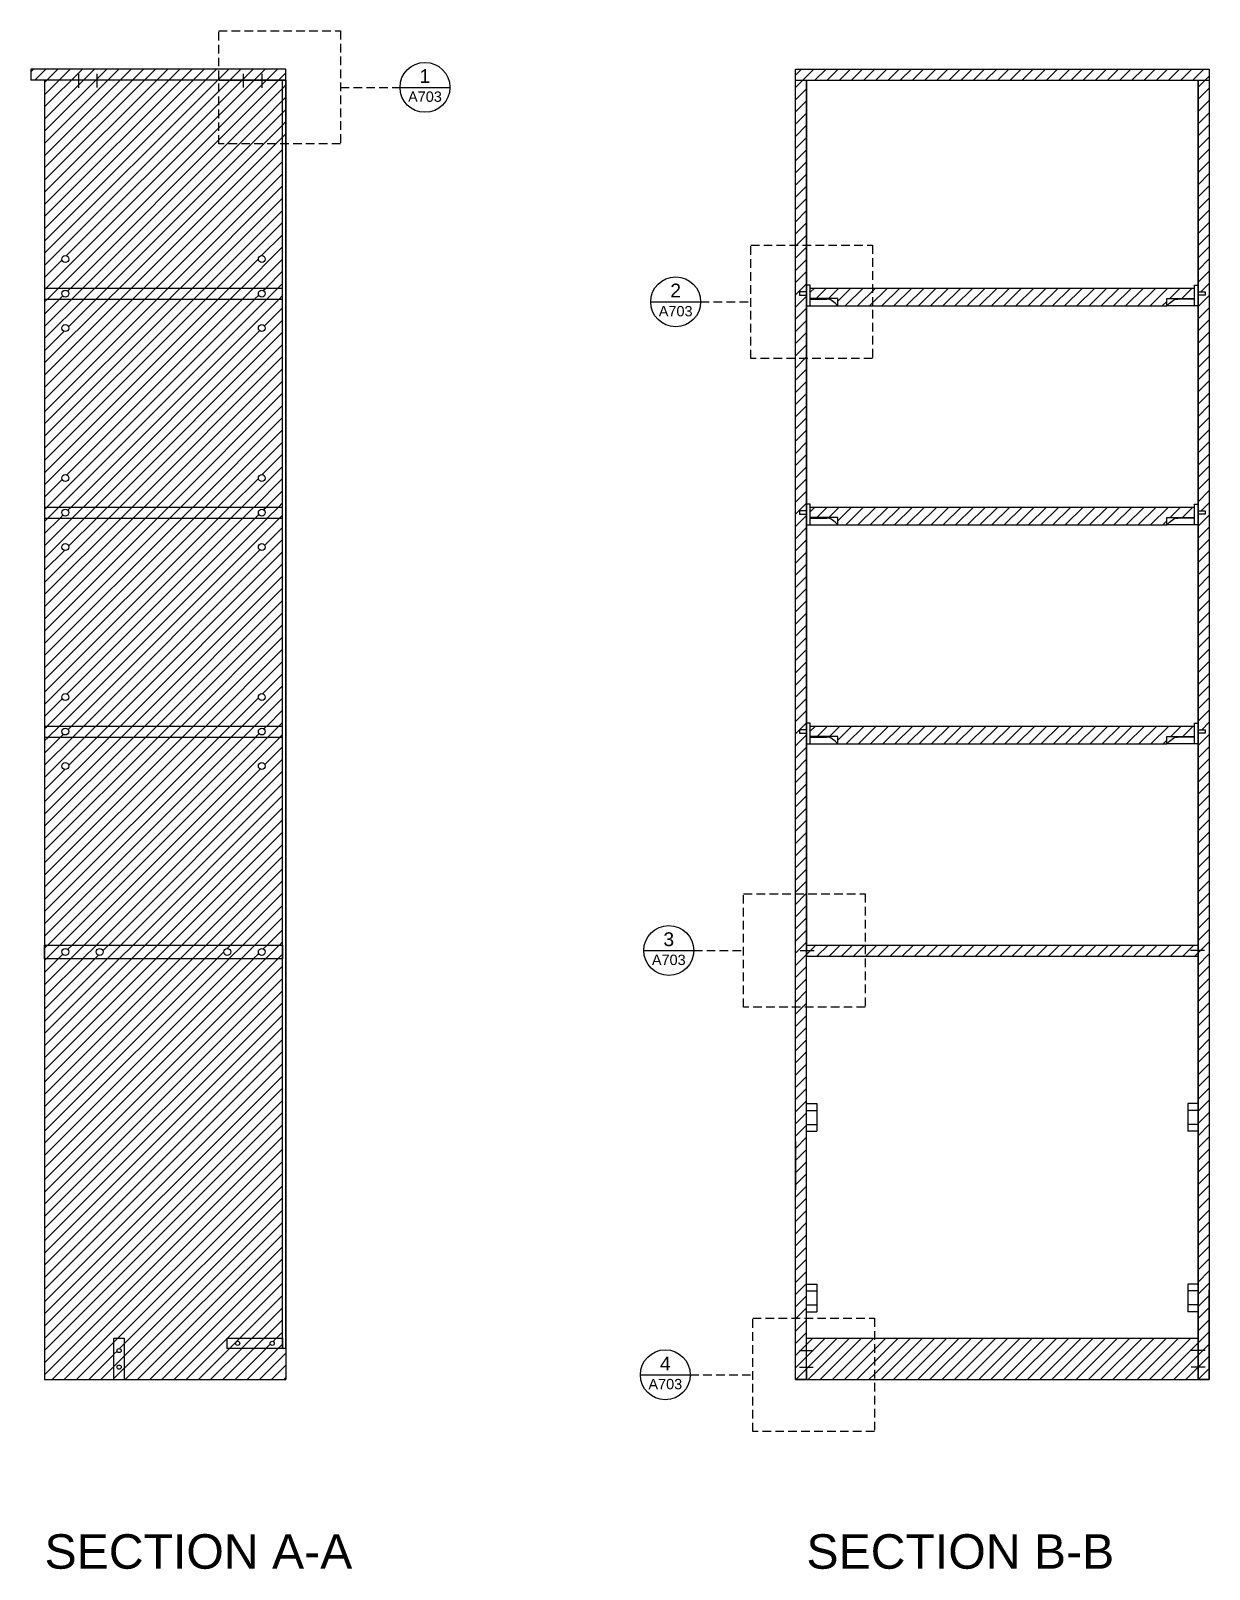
# Model space of a CAD drawing. Header units: inches. Extents: x 284 to 1896, y 202 to 1902.
# Drawn here: x 1725.1 to 1895.9, y 1440.8 to 1663.9 of the extents above; entities that cross this region are included whole.
import ezdxf
from ezdxf.enums import TextEntityAlignment as Align

# ---------------------------------------------------------------- set-up
doc = ezdxf.new("R2010")
doc.units = ezdxf.units.IN
doc.header["$MEASUREMENT"] = 0
doc.linetypes.add('DASHED2', pattern=[0.375, 0.25, -0.125])
doc.layers.get('0').update_dxf_attribs({"lineweight": 20})
for name, color, linetype, lineweight in [('A-ANNO-SYMB', 3, 'Continuous', 18), ('BORDO', 1, 'Continuous', 18), ('G-ANNO-TEXT', 3, 'Continuous', 18), ('RETINI', 2, 'Continuous', 13), ('Viti', 4, 'Continuous', 18)]:
    doc.layers.add(name, color=color, linetype=linetype, lineweight=lineweight)
doc.styles.add('ARIAL', font='Arial.ttf')
doc.styles.get("Standard").update_dxf_attribs({"font": 'Arial.ttf'})
pattern_1 = [(45, (261.5346, 5.219), (-0.8838835, 0.8838835), [])]

msp = doc.modelspace()

# ---------------------------------------------------------------- hatches: boundary and pattern name
at = {"layer": 'RETINI'}
h = msp.add_hatch(dxfattribs=at)
h.set_pattern_fill('ANSI31', color=256, scale=10)
h.paths.add_polyline_path([(1761.56, 1561.45), (1727.06, 1561.45), (1727.06, 1531.3), (1761.56, 1531.3)])
h.paths.add_polyline_path([(1729.56, 1557.25, -1), (1730.56, 1557.25, -1)], flags=16)
h.paths.add_polyline_path([(1758.06, 1557.25, -1), (1759.06, 1557.25, -1)], flags=16)
h.paths.add_polyline_path([(1761.56, 1529.3), (1727.06, 1529.3), (1727.06, 1468.3), (1737.12, 1468.3), (1737.12, 1474.3), (1738.62, 1474.3), (1738.62, 1468.3), (1762.06, 1468.3), (1762.06, 1472.8), (1761.56, 1472.8), (1753.56, 1472.8), (1753.56, 1474.3), (1761.56, 1474.3)])
h.paths.add_polyline_path([(1761.56, 1593.2), (1727.06, 1593.2), (1727.06, 1563.05), (1761.56, 1563.05)])
h.paths.add_polyline_path([(1758.06, 1589, -1), (1759.06, 1589, -1)], flags=16)
h.paths.add_polyline_path([(1729.56, 1589, -1), (1730.56, 1589, -1)], flags=16)
h.paths.add_polyline_path([(1759.06, 1567.25, -1), (1758.06, 1567.25, -1)], flags=16)
h.paths.add_polyline_path([(1730.56, 1567.25, -1), (1729.56, 1567.25, -1)], flags=16)
h.paths.add_polyline_path([(1761.56, 1624.95), (1727.06, 1624.95), (1727.06, 1594.8), (1761.56, 1594.8)])
h.paths.add_polyline_path([(1758.06, 1620.75, -1), (1759.06, 1620.75, -1)], flags=16)
h.paths.add_polyline_path([(1759.06, 1599, -1), (1758.06, 1599, -1)], flags=16)
h.paths.add_polyline_path([(1729.56, 1620.75, -1), (1730.56, 1620.75, -1)], flags=16)
h.paths.add_polyline_path([(1730.56, 1599, -1), (1729.56, 1599, -1)], flags=16)
h.paths.add_polyline_path([(1761.56, 1647.45), (1752.31, 1647.45), (1752.31, 1651.1), (1750.55, 1651.1), (1750.55, 1656.7), (1731.61, 1656.7), (1727.06, 1656.7), (1727.06, 1626.55), (1761.56, 1626.55)])
h.paths.add_polyline_path([(1759.06, 1630.75, -1), (1758.06, 1630.75, -1)], flags=16)
h.paths.add_polyline_path([(1729.56, 1630.75, -1), (1730.56, 1630.75, -1)], flags=16)
h.paths.add_polyline_path([(1761.56, 1651.1), (1752.31, 1651.1), (1752.31, 1647.45), (1761.56, 1647.45)], flags=17)
h.paths.add_polyline_path([(1752.31, 1656.7), (1750.55, 1656.7), (1750.55, 1651.1), (1752.31, 1651.1)], flags=17)
h.paths.add_polyline_path([(1752.31, 1658.3), (1725.06, 1658.3), (1725.06, 1656.7), (1731.61, 1656.7), (1752.31, 1656.7)])
h = msp.add_hatch(dxfattribs=at)
h.set_pattern_fill('ANSI31', color=256, scale=10)
h.paths.add_polyline_path([(1761.56, 1656.7), (1762.06, 1656.7), (1762.06, 1658.3), (1752.31, 1658.3), (1752.31, 1651.1), (1761.56, 1651.1)])
h = msp.add_hatch(dxfattribs=at)
h.set_pattern_fill('ANSI31', color=256, scale=10)
h.set_pattern_definition(pattern_1)
h.paths.add_polyline_path([(1895.93, 1658.3), (1835.93, 1658.3), (1835.93, 1656.7), (1837.53, 1656.7), (1895.93, 1656.7)])
h = msp.add_hatch(dxfattribs=at)
h.set_pattern_fill('ANSI31', color=256, scale=10)
h.paths.add_polyline_path([(1762.06, 1656.7), (1761.56, 1656.7), (1761.56, 1651.1), (1761.56, 1647.45), (1762.06, 1647.45)])
h = msp.add_hatch(dxfattribs=at)
h.set_pattern_fill('ANSI31', color=256, scale=10)
h.paths.add_polyline_path([(1837.53, 1632.75), (1835.93, 1632.75), (1835.93, 1616.35), (1837.53, 1616.35), (1837.53, 1625.5), (1836.53, 1625.5), (1836.53, 1626), (1837.53, 1626), (1837.53, 1626.95)])
h.paths.add_polyline_path([(1847.12, 1626.55), (1838.08, 1626.55), (1838.08, 1625.05), (1842.08, 1625.05), (1842.08, 1623.95), (1847.12, 1623.95)])
h.paths.add_polyline_path([(1837.53, 1656.7), (1835.93, 1656.7), (1835.93, 1632.75), (1837.53, 1632.75)])
h.paths.add_polyline_path([(1893.79, 1626.55), (1847.12, 1626.55), (1847.12, 1623.95), (1889.79, 1623.95), (1889.79, 1625.05), (1893.79, 1625.05)])
h.paths.add_polyline_path([(1895.93, 1656.7), (1894.33, 1656.7), (1894.33, 1626), (1895.33, 1626), (1895.33, 1625.5), (1894.33, 1625.5), (1894.33, 1623.95), (1894.33, 1594.25), (1895.33, 1594.25), (1895.33, 1593.75), (1894.33, 1593.75), (1894.33, 1592.2), (1894.33, 1562.5), (1895.33, 1562.5), (1895.33, 1562), (1894.33, 1562), (1894.33, 1560.45), (1894.33, 1530.15), (1894.33, 1472.85), (1894.33, 1468.3), (1895.93, 1468.3)])
h.paths.add_polyline_path([(1889.79, 1593.3), (1893.79, 1593.3), (1893.79, 1594.8), (1838.08, 1594.8), (1838.08, 1593.3), (1842.08, 1593.3), (1842.08, 1592.2), (1889.79, 1592.2)])
h.paths.add_polyline_path([(1837.53, 1616.35), (1835.93, 1616.35), (1835.93, 1538.7), (1837.53, 1538.7), (1837.53, 1562), (1836.53, 1562), (1836.53, 1562.5), (1837.53, 1562.5), (1837.53, 1563.45), (1837.53, 1593.75), (1836.53, 1593.75), (1836.53, 1594.25), (1837.53, 1594.25), (1837.53, 1595.2)])
h.paths.add_polyline_path([(1893.79, 1563.05), (1838.08, 1563.05), (1838.08, 1561.55), (1842.08, 1561.55), (1842.08, 1560.45), (1889.79, 1560.45), (1889.79, 1561.55), (1893.79, 1561.55)])
h.paths.add_polyline_path([(1894.33, 1531.3), (1846.06, 1531.3), (1846.06, 1529.7), (1894.33, 1529.7), (1894.33, 1530.15)])
h.paths.add_polyline_path([(1837.53, 1522.3), (1835.93, 1522.3), (1835.93, 1477.19), (1837.53, 1477.19)])
h.paths.add_polyline_path([(1894.33, 1472.85), (1894.33, 1474.3), (1847.4, 1474.3), (1847.4, 1468.3), (1894.33, 1468.3)])
h = msp.add_hatch(dxfattribs=at)
h.set_pattern_fill('ANSI31', color=256, scale=10)
h.set_pattern_definition(pattern_1)
h.paths.add_polyline_path([(1761.56, 1626.55), (1727.06, 1626.55), (1727.06, 1624.95), (1761.56, 1624.95)])
h.paths.add_polyline_path([(1759.06, 1625.75, -1), (1758.06, 1625.75, -1)], flags=16)
h.paths.add_polyline_path([(1729.56, 1625.75, -1), (1730.56, 1625.75, -1)], flags=16)
h.paths.add_polyline_path([(1761.56, 1594.8), (1727.06, 1594.8), (1727.06, 1593.2), (1761.56, 1593.2)])
h.paths.add_polyline_path([(1759.06, 1594, -1), (1758.06, 1594, -1)], flags=16)
h.paths.add_polyline_path([(1729.56, 1594, -1), (1730.56, 1594, -1)], flags=16)
h.paths.add_polyline_path([(1761.56, 1563.05), (1727.06, 1563.05), (1727.06, 1561.45), (1761.56, 1561.45)])
h.paths.add_polyline_path([(1759.06, 1562.25, -1), (1758.06, 1562.25, -1)], flags=16)
h.paths.add_polyline_path([(1729.56, 1562.25, -1), (1730.56, 1562.25, -1)], flags=16)
h.paths.add_polyline_path([(1761.56, 1531.3), (1727.06, 1531.3), (1727.06, 1529.3), (1761.56, 1529.3)])
h.paths.add_polyline_path([(1734.56, 1530.3, -1), (1735.56, 1530.3, -1)], flags=16)
h.paths.add_polyline_path([(1754.06, 1530.3, -1), (1753.06, 1530.3, -1)], flags=16)
h.paths.add_polyline_path([(1729.56, 1530.3, -1), (1730.56, 1530.3, -1)], flags=16)
h.paths.add_polyline_path([(1759.06, 1530.3, -1), (1758.06, 1530.3, -1)], flags=16)
h = msp.add_hatch(dxfattribs=at)
h.set_pattern_fill('ANSI31', color=256, scale=10)
h.paths.add_polyline_path([(1837.53, 1538.7), (1835.93, 1538.7), (1835.93, 1522.3), (1837.53, 1522.3), (1837.53, 1530.15)])
h.paths.add_polyline_path([(1837.53, 1531.3), (1837.53, 1530.15), (1837.53, 1529.7), (1846.06, 1529.7), (1846.06, 1531.3)])
h = msp.add_hatch(dxfattribs=at)
h.set_pattern_fill('ANSI31', color=256, scale=10)
h.paths.add_polyline_path([(1837.53, 1474.3), (1837.53, 1469.75), (1837.53, 1468.3), (1847.4, 1468.3), (1847.4, 1474.3)])
h.paths.add_polyline_path([(1837.53, 1477.19), (1835.93, 1477.19), (1835.93, 1468.3), (1837.53, 1468.3), (1837.53, 1469.75)])
h = msp.add_hatch(dxfattribs=at)
h.set_pattern_fill('ANSI31', color=256, scale=10)
h.set_pattern_definition(pattern_1)
h.paths.add_polyline_path([(1761.56, 1474.3), (1753.56, 1474.3), (1753.56, 1472.8), (1761.56, 1472.8)])
h.paths.add_polyline_path([(1754.77, 1473.55, -1), (1755.37, 1473.55, -1)], flags=16)
h.paths.add_polyline_path([(1760.37, 1473.55, -1), (1759.77, 1473.55, -1)], flags=16)
h.paths.add_polyline_path([(1738.62, 1474.3), (1737.12, 1474.3), (1737.12, 1468.3), (1738.62, 1468.3)])
h.paths.add_polyline_path([(1737.57, 1472.5, -1), (1738.17, 1472.5, -1)], flags=16)
h.paths.add_polyline_path([(1738.17, 1470.1, -1), (1737.57, 1470.1, -1)], flags=16)

# ---------------------------------------------------------------- linework, layer by layer
for p, q in [((1762.06, 1658.3), (1725.06, 1658.3)), ((1725.06, 1658.3), (1725.06, 1656.7)), ((1727.06, 1658.3), (1727.06, 1658.3)), ((1762.06, 1472.8), (1762.06, 1658.3)), ((1835.93, 1658.3), (1895.93, 1658.3)), ((1835.93, 1468.3), (1835.93, 1658.3)), ((1895.93, 1658.3), (1895.93, 1468.3)), ((1731.61, 1656.7), (1725.06, 1656.7)), ((1727.06, 1656.7), (1727.06, 1468.3)), ((1758.91, 1656.7), (1731.61, 1656.7)), ((1762.06, 1656.7), (1758.91, 1656.7)), ((1758.91, 1656.7), (1762.06, 1656.7)), ((1762.06, 1656.7), (1761.56, 1656.7)), ((1835.93, 1656.7), (1895.93, 1656.7)), ((1835.93, 1656.7), (1837.53, 1656.7)), ((1837.53, 1530.15), (1837.53, 1656.7)), ((1837.53, 1656.7), (1837.53, 1546.26)), ((1837.53, 1656.7), (1837.53, 1626.55)), ((1894.33, 1656.7), (1894.33, 1530.15)), ((1727.06, 1626.55), (1761.56, 1626.55)), ((1838.08, 1626.55), (1893.79, 1626.55)), ((1727.06, 1624.95), (1761.56, 1624.95)), ((1842.08, 1625.05), (1838.08, 1625.05)), ((1842.08, 1623.95), (1842.08, 1625.05)), ((1842.08, 1623.95), (1889.79, 1623.95)), ((1889.79, 1623.95), (1889.79, 1625.05)), ((1889.79, 1625.05), (1893.79, 1625.05)), ((1727.06, 1594.8), (1761.56, 1594.8)), ((1727.06, 1593.2), (1761.56, 1593.2)), ((1838.08, 1594.8), (1893.79, 1594.8)), ((1842.08, 1593.3), (1838.08, 1593.3)), ((1842.08, 1592.2), (1842.08, 1593.3)), ((1889.79, 1592.2), (1889.79, 1593.3)), ((1889.79, 1593.3), (1893.79, 1593.3)), ((1842.08, 1592.2), (1889.79, 1592.2)), ((1727.06, 1563.05), (1761.56, 1563.05)), ((1727.06, 1561.45), (1761.56, 1561.45)), ((1837.53, 1563.05), (1837.53, 1561.45)), ((1838.08, 1563.05), (1893.79, 1563.05)), ((1842.08, 1561.55), (1838.08, 1561.55)), ((1842.08, 1560.45), (1842.08, 1561.55)), ((1889.79, 1560.45), (1889.79, 1561.55)), ((1889.79, 1561.55), (1893.79, 1561.55)), ((1842.08, 1560.45), (1889.79, 1560.45)), ((1727.06, 1531.3), (1727.06, 1529.3)), ((1835.93, 1502.8), (1835.93, 1531.3)), ((1837.53, 1531.3), (1894.33, 1531.3)), ((1837.53, 1531.3), (1837.53, 1530.15)), ((1837.53, 1531.3), (1837.53, 1530.15)), ((1837.53, 1469.75), (1837.53, 1530.15)), ((1837.53, 1530.15), (1837.53, 1529.7)), ((1837.53, 1529.7), (1894.33, 1529.7)), ((1894.33, 1530.15), (1894.33, 1472.85)), ((1837.53, 1508.3), (1839.03, 1508.3)), ((1837.53, 1508.3), (1839.03, 1508.3)), ((1839.03, 1508.3), (1839.03, 1504.3)), ((1894.33, 1508.3), (1892.83, 1508.3)), ((1894.33, 1508.3), (1892.83, 1508.3)), ((1892.83, 1508.3), (1892.83, 1504.3)), ((1837.53, 1507.3), (1839.03, 1507.3)), ((1894.33, 1507.3), (1892.83, 1507.3)), ((1837.53, 1505.3), (1839.03, 1505.3)), ((1837.53, 1504.3), (1839.03, 1504.3)), ((1894.33, 1505.3), (1892.83, 1505.3)), ((1894.33, 1504.3), (1892.83, 1504.3)), ((1835.93, 1474.3), (1835.93, 1502.8)), ((1835.93, 1502.8), (1835.93, 1495.8)), ((1895.93, 1502.8), (1895.93, 1474.3)), ((1837.53, 1482.14), (1839.03, 1482.14)), ((1837.53, 1482.14), (1839.03, 1482.14)), ((1837.53, 1481.14), (1839.03, 1481.14)), ((1839.03, 1482.14), (1839.03, 1478.14)), ((1894.33, 1482.14), (1892.83, 1482.14)), ((1894.33, 1482.14), (1892.83, 1482.14)), ((1892.83, 1482.14), (1892.83, 1478.14)), ((1894.33, 1481.14), (1892.83, 1481.14)), ((1895.93, 1474.3), (1895.93, 1481.3)), ((1837.53, 1479.14), (1839.03, 1479.14)), ((1894.33, 1479.14), (1892.83, 1479.14)), ((1837.53, 1478.14), (1839.03, 1478.14)), ((1894.33, 1478.14), (1892.83, 1478.14)), ((1737.12, 1468.3), (1737.12, 1474.3)), ((1737.12, 1474.3), (1738.62, 1474.3)), ((1738.62, 1474.3), (1738.62, 1468.3)), ((1762.06, 1472.8), (1762.06, 1468.3)), ((1837.53, 1474.3), (1894.33, 1474.3)), ((1894.33, 1472.85), (1894.33, 1468.3)), ((1895.93, 1468.3), (1895.93, 1474.3)), ((1895.93, 1468.3), (1895.93, 1473.3)), ((1727.06, 1468.3), (1762.06, 1468.3)), ((1835.93, 1468.3), (1895.93, 1468.3)), ((1837.53, 1468.3), (1837.53, 1469.75)), ((1894.33, 1468.3), (1895.93, 1468.3))]:
    msp.add_line(p, q)
for points in [[(1752.4, 1656.7), (1758.91, 1656.7)], [(1837.53, 1469.75), (1837.53, 1468.3), (1835.93, 1468.3), (1835.93, 1656.7), (1837.53, 1656.7), (1837.53, 1530.15)], [(1894.33, 1530.15), (1894.33, 1656.7), (1895.93, 1656.7), (1895.93, 1468.3), (1894.33, 1468.3), (1894.33, 1472.85)], [(1894.33, 1472.85), (1894.33, 1530.15)]]:
    msp.add_lwpolyline(points)
for points in [[(1761.56, 1656.7), (1762.06, 1656.7), (1762.06, 1472.8), (1761.56, 1472.8)], [(1727.06, 1531.3), (1761.56, 1531.3), (1761.56, 1529.3), (1727.06, 1529.3)], [(1761.56, 1472.8), (1753.56, 1472.8), (1753.56, 1474.3), (1761.56, 1474.3)]]:
    msp.add_lwpolyline(points, close=True)
at = {"layer": 'A-ANNO-SYMB', "linetype": 'DASHED2', "ltscale": 5}
for p, q in [((1769.97, 1655.65), (1778.6, 1655.65)), ((1822.19, 1624.55), (1829.46, 1624.55)), ((1821.19, 1530.5), (1828.41, 1530.5)), ((1820.69, 1468.99), (1829.74, 1468.99))]:
    msp.add_line(p, q, dxfattribs=at)
at = {"layer": 'A-ANNO-SYMB', "linetype": 'Continuous'}
for p, q in [((1778.6, 1655.65), (1785.84, 1655.65)), ((1814.95, 1624.55), (1822.19, 1624.55)), ((1813.95, 1530.5), (1821.19, 1530.5)), ((1813.45, 1468.99), (1820.69, 1468.99))]:
    msp.add_line(p, q, dxfattribs=at)
for centre in [(1782.22, 1655.65), (1818.57, 1624.55), (1817.57, 1530.5), (1817.07, 1468.99)]:
    msp.add_circle(centre, 3.62, dxfattribs=at)
at = {"layer": 'BORDO', "linetype": 'DASHED2', "ltscale": 5}
for points in [[(1752.31, 1663.85), (1769.97, 1663.85), (1769.97, 1647.45), (1752.31, 1647.45)], [(1829.46, 1632.75), (1847.12, 1632.75), (1847.12, 1616.35), (1829.46, 1616.35)], [(1828.41, 1538.7), (1846.06, 1538.7), (1846.06, 1522.3), (1828.41, 1522.3)], [(1829.74, 1477.19), (1847.4, 1477.19), (1847.4, 1460.78), (1829.74, 1460.78)]]:
    msp.add_lwpolyline(points, close=True, dxfattribs=at)
at = {"layer": 'Viti'}
for p, q in [((1731.96, 1657.6), (1731.96, 1655.6)), ((1734.66, 1657.61), (1734.66, 1655.61)), ((1755.86, 1657.61), (1755.86, 1655.61)), ((1758.56, 1657.6), (1758.56, 1655.6)), ((1837.53, 1626.95), (1837.53, 1623.95)), ((1837.53, 1625.86), (1837.53, 1624.86)), ((1838.08, 1623.95), (1838.08, 1624.95)), ((1838.08, 1624.95), (1840.5, 1624.95)), ((1838.08, 1623.95), (1842.08, 1623.95)), ((1893.79, 1623.95), (1889.79, 1623.95)), ((1893.79, 1624.95), (1891.37, 1624.95)), ((1894.33, 1623.95), (1894.33, 1624.95)), ((1838.08, 1592.2), (1838.08, 1593.2)), ((1838.08, 1593.2), (1840.5, 1593.2)), ((1893.79, 1593.2), (1891.37, 1593.2)), ((1838.08, 1592.2), (1842.08, 1592.2)), ((1893.79, 1592.2), (1889.79, 1592.2)), ((1838.08, 1560.45), (1838.08, 1561.45)), ((1838.08, 1561.45), (1840.5, 1561.45)), ((1893.79, 1561.45), (1891.37, 1561.45)), ((1838.08, 1560.45), (1842.08, 1560.45)), ((1893.79, 1560.45), (1889.79, 1560.45)), ((1836.63, 1530.5), (1838.63, 1530.5)), ((1895.23, 1530.5), (1893.23, 1530.5)), ((1836.53, 1472.5), (1838.53, 1472.5)), ((1895.33, 1472.5), (1893.33, 1472.5)), ((1836.53, 1470.1), (1838.53, 1470.1)), ((1895.33, 1470.1), (1893.33, 1470.1))]:
    msp.add_line(p, q, dxfattribs=at)
for points in [[(1837.53, 1623.95), (1838.08, 1623.95), (1838.08, 1626.95), (1837.53, 1626.95)], [(1894.33, 1623.95), (1893.79, 1623.95), (1893.79, 1626.95), (1894.33, 1626.95)], [(1837.53, 1626), (1836.53, 1626), (1836.53, 1625.5), (1837.53, 1625.5)], [(1894.33, 1626), (1895.33, 1626), (1895.33, 1625.5), (1894.33, 1625.5)], [(1837.53, 1592.2), (1838.08, 1592.2), (1838.08, 1595.2), (1837.53, 1595.2)], [(1894.33, 1592.2), (1893.79, 1592.2), (1893.79, 1595.2), (1894.33, 1595.2)], [(1837.53, 1594.25), (1836.53, 1594.25), (1836.53, 1593.75), (1837.53, 1593.75)], [(1894.33, 1594.25), (1895.33, 1594.25), (1895.33, 1593.75), (1894.33, 1593.75)], [(1837.53, 1562.5), (1836.53, 1562.5), (1836.53, 1562), (1837.53, 1562)], [(1837.53, 1560.45), (1838.08, 1560.45), (1838.08, 1563.45), (1837.53, 1563.45)], [(1894.33, 1560.45), (1893.79, 1560.45), (1893.79, 1563.45), (1894.33, 1563.45)], [(1894.33, 1562.5), (1895.33, 1562.5), (1895.33, 1562), (1894.33, 1562)]]:
    msp.add_lwpolyline(points, close=True, dxfattribs=at)
for centre, radius in [((1730.06, 1630.75), 0.5), ((1758.56, 1630.75), 0.5), ((1730.06, 1625.75), 0.5), ((1758.56, 1625.75), 0.5), ((1730.06, 1620.75), 0.5), ((1758.56, 1620.75), 0.5), ((1730.06, 1599), 0.5), ((1758.56, 1599), 0.5), ((1730.06, 1594), 0.5), ((1758.56, 1594), 0.5), ((1730.06, 1589), 0.5), ((1758.56, 1589), 0.5), ((1730.06, 1567.25), 0.5), ((1758.56, 1567.25), 0.5), ((1730.06, 1562.25), 0.5), ((1758.56, 1562.25), 0.5), ((1730.06, 1557.25), 0.5), ((1758.56, 1557.25), 0.5), ((1730.06, 1530.3), 0.5), ((1735.06, 1530.3), 0.5), ((1753.56, 1530.3), 0.5), ((1758.56, 1530.3), 0.5), ((1737.87, 1472.5), 0.3), ((1755.07, 1473.55), 0.3), ((1760.07, 1473.55), 0.3), ((1737.87, 1470.1), 0.3)]:
    msp.add_circle(centre, radius, dxfattribs=at)
for points in [[(1842.08, 1623.95), (1841.58, 1624.5), (1841.09, 1624.97), (1840.5, 1624.95)], [(1889.79, 1623.95), (1890.29, 1624.5), (1890.78, 1624.97), (1891.37, 1624.95)], [(1842.08, 1592.2), (1841.58, 1592.75), (1841.09, 1593.22), (1840.5, 1593.2)], [(1889.79, 1592.2), (1890.29, 1592.75), (1890.78, 1593.22), (1891.37, 1593.2)], [(1842.08, 1560.45), (1841.58, 1561), (1841.09, 1561.47), (1840.5, 1561.45)], [(1889.79, 1560.45), (1890.29, 1561), (1890.78, 1561.47), (1891.37, 1561.45)]]:
    msp.add_open_spline(points, degree=3, dxfattribs=at)

# ---------------------------------------------------------------- texts
at = {"layer": 'A-ANNO-SYMB', "linetype": 'Continuous'}
for tag, text, height, p in [('1', 'A301', 2, (1782.22, 1658.29)), ('A703', 'A', 1.5, (1782.22, 1655.05)), ('2', 'A301', 2, (1818.57, 1627.19)), ('A703', 'A', 1.5, (1818.57, 1623.95)), ('3', 'A301', 2, (1817.57, 1533.14)), ('A703', 'A', 1.5, (1817.57, 1529.9)), ('4', 'A301', 2, (1817.07, 1471.62)), ('A703', 'A', 1.5, (1817.07, 1468.39))]:
    msp.add_attdef(tag, text=text, height=height, dxfattribs=at).set_placement(p, align=Align.TOP_CENTER)
at = {"layer": 'G-ANNO-TEXT', "char_height": 5, "attachment_point": 1, "style": 'ARIAL'}
for s, insert in [('{\\fArial|b0|i0|c0|p0;SECTION A-A}', (1727.06, 1445.87)), ('{\\fArial|b0|i0|c0|p0;SECTION B-B}', (1837.53, 1445.87))]:
    msp.add_mtext_dynamic_manual_height_columns(s, width=44.9902, gutter_width=2.5, heights=[0], dxfattribs=dict(at, insert=insert))

doc.saveas('drawing.dxf')
